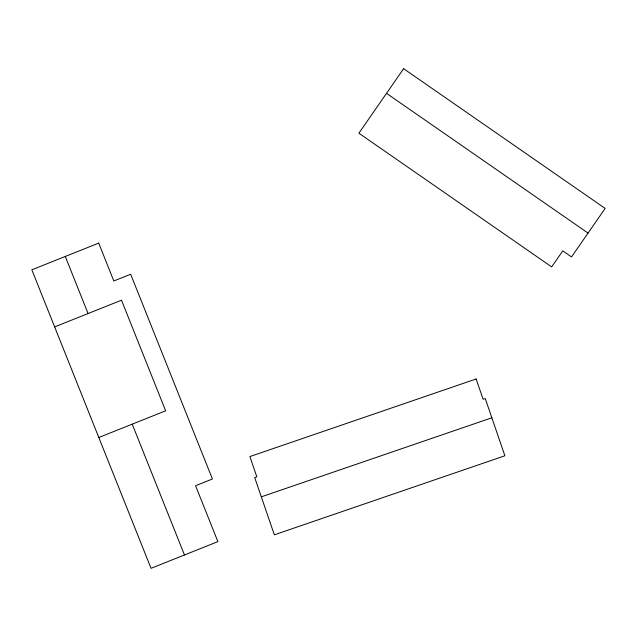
<?xml version="1.0" encoding="UTF-8"?>
<svg xmlns="http://www.w3.org/2000/svg" width="637" height="637" viewBox="0 0 637 637"><rect width="100%" height="100%" fill="white"/><g stroke="black" fill="none" stroke-linecap="round" stroke-linejoin="round"><path stroke-width="0.96" d="M54.647 326.892L121.5 300.202L165.652 410.809L98.807 437.5M261.313 496.844L491.852 417.784M386.524 93.344L588.055 233.094M65.277 256.456L88.073 313.547M132.225 424.154L184.459 554.97M403.619 68.685L358.886 133.197L551.666 266.887L562.782 250.867L571.524 256.926L605.15 208.434L403.619 68.685M98.703 243.111L31.85 269.801L151.033 568.315L217.886 541.625L195.567 485.728L212.424 478.992L130.673 274.236L113.816 280.973L98.703 243.111M476.15 378.975L249.887 456.562L256.846 476.85L254.704 477.583L274.34 534.833L504.878 455.774L485.251 398.531L483.109 399.264L476.15 378.975"/></g></svg>
